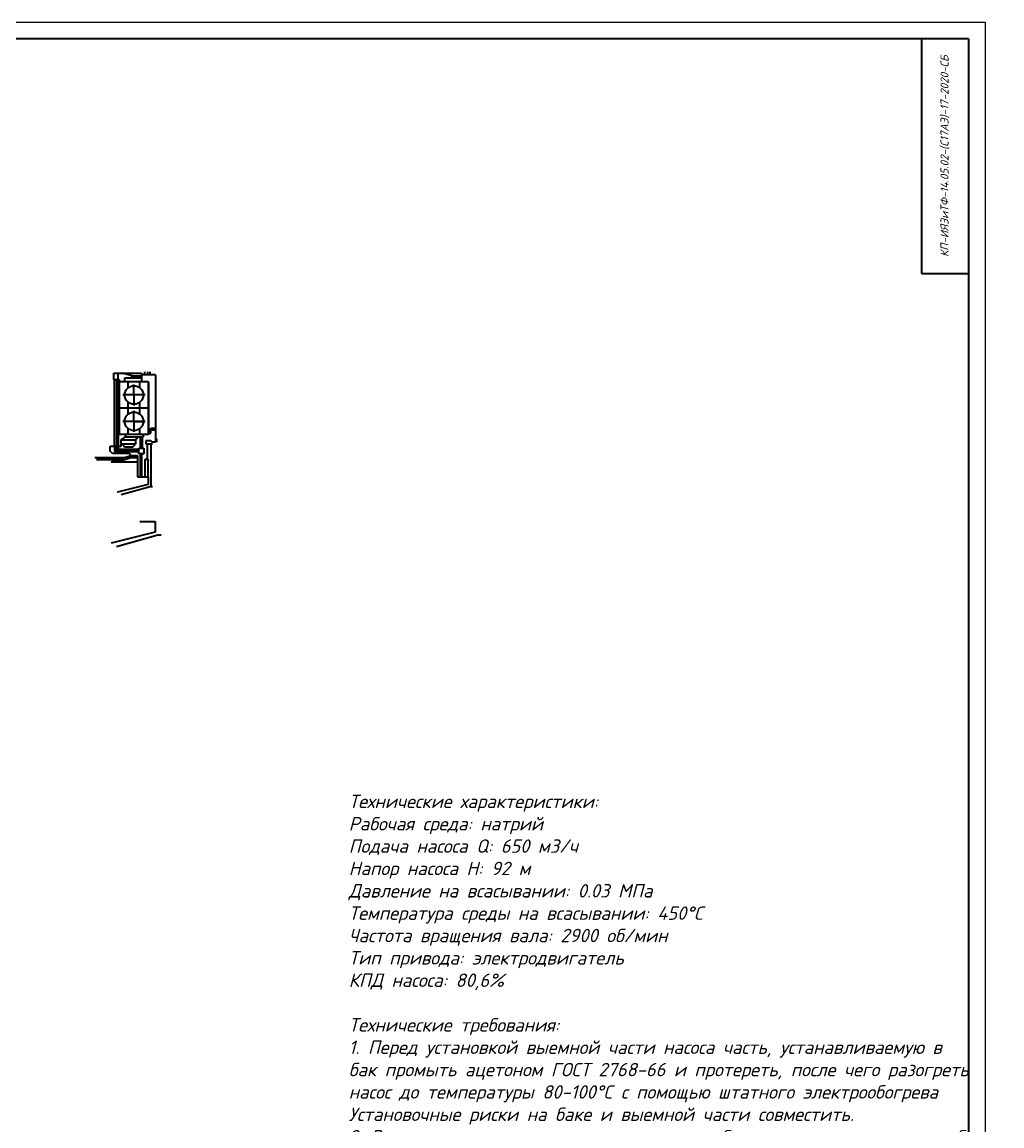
# Model space of a CAD drawing. Header units: millimetres. Extents: x 2879 to 23145, y -3142 to 6314.
# Drawn here: x 22852.8 to 23145.4, y -2630.7 to -2301.4 of the extents above; entities that cross this region are included whole.
import ezdxf

# ---------------------------------------------------------------- set-up
doc = ezdxf.new("R2010")
doc.units = ezdxf.units.MM
doc.layers.get('0').update_dxf_attribs({"lineweight": 40})
for name, color, linetype, lineweight in [('1', 7, 'Continuous', 40), ('Размеры', 7, 'Continuous', 20), ('Тонкая', 7, 'Continuous', 25)]:
    doc.layers.add(name, color=color, linetype=linetype, lineweight=lineweight)
doc.styles.add('Размер', font='isocpeur.ttf', dxfattribs={"oblique": 15})
doc.styles.add('Размеры', font='isocpeur.ttf', dxfattribs={"oblique": 15})

msp = doc.modelspace()

# ---------------------------------------------------------------- linework, layer by layer
for p, q in [((23135.34, -2306.406), (22566.34, -2306.406)), ((23121.34, -2306.406), (23121.34, -2376.406)), ((23135.34, -2306.406), (23135.34, -3137.406)), ((23121.34, -2376.406), (23135.34, -2376.406))]:
    msp.add_line(p, q)
at = {"color": 0}
for p, q in [((22887.991, -2450.401), (22892.573, -2450.401)), ((22892.573, -2450.401), (22892.573, -2453.615)), ((22892.573, -2453.615), (22879.42, -2456.918)), ((22880.976, -2457.876), (22893.32, -2454.425)), ((22893.32, -2454.425), (22894.352, -2454.425))]:
    msp.add_line(p, q, dxfattribs=at)
at = {"layer": '1', "color": 0}
for p, q in [((22880.172, -2408.057), (22880.172, -2406.175)), ((22880.172, -2406.175), (22888.497, -2406.175)), ((22881.507, -2408.057), (22881.507, -2406.175)), ((22885.555, -2406.947), (22882.802, -2406.175)), ((22885.555, -2407.533), (22885.555, -2406.947)), ((22885.555, -2406.947), (22888.497, -2406.947)), ((22888.497, -2406.175), (22888.497, -2408.72)), ((22892.614, -2406.683), (22888.497, -2406.683)), ((22889.428, -2406.683), (22889.428, -2405.804)), ((22890.263, -2405.804), (22890.263, -2406.683)), ((22890.964, -2405.804), (22890.964, -2406.683)), ((22892.614, -2406.683), (22892.614, -2426.788)), ((22880.172, -2408.057), (22881.851, -2408.057)), ((22880.455, -2427.91), (22880.455, -2408.057)), ((22881.507, -2408.057), (22881.507, -2428.875)), ((22881.851, -2408.057), (22881.851, -2424.486)), ((22883.46, -2408.72), (22883.46, -2407.533)), ((22883.46, -2407.533), (22888.497, -2407.533)), ((22884.478, -2410.513), (22884.478, -2408.72)), ((22887.982, -2410.513), (22887.982, -2408.72)), ((22890.609, -2408.72), (22890.609, -2416.604)), ((22890.611, -2424.486), (22890.611, -2408.72)), ((22881.851, -2424.486), (22881.851, -2416.604)), ((22884.478, -2416.604), (22884.478, -2414.813)), ((22884.478, -2418.395), (22884.478, -2416.604)), ((22887.982, -2416.604), (22887.982, -2414.813)), ((22887.982, -2418.395), (22887.982, -2416.604)), ((22890.609, -2416.604), (22890.609, -2424.486)), ((22884.478, -2424.486), (22884.478, -2422.695)), ((22887.982, -2424.486), (22887.982, -2422.695)), ((22891.297, -2424.072), (22891.297, -2422.552)), ((22891.297, -2422.552), (22892.614, -2422.552)), ((22891.297, -2423.045), (22892.614, -2423.045)), ((22890.609, -2424.486), (22881.851, -2424.486)), ((22882.356, -2426.037), (22883.676, -2425.13)), ((22882.356, -2427.91), (22882.356, -2426.037)), ((22882.356, -2426.037), (22886.688, -2426.037)), ((22883.676, -2425.13), (22883.676, -2424.486)), ((22883.676, -2425.13), (22889.063, -2425.13)), ((22886.688, -2426.037), (22887.336, -2425.13)), ((22886.688, -2426.037), (22886.688, -2427.353)), ((22888.185, -2428.515), (22888.185, -2425.13)), ((22888.682, -2425.13), (22888.682, -2428.515)), ((22889.063, -2425.13), (22889.063, -2424.486)), ((22891.253, -2426.366), (22889.808, -2426.366)), ((22889.808, -2426.366), (22889.808, -2427.28)), ((22890.611, -2424.072), (22891.297, -2424.072)), ((22891.751, -2426.788), (22891.253, -2426.366)), ((22892.614, -2426.788), (22891.751, -2426.788)), ((22892.614, -2425.755), (22892.939, -2425.755)), ((22892.939, -2425.755), (22892.939, -2426.788)), ((22879.138, -2428.422), (22879.138, -2427.91)), ((22879.138, -2427.91), (22880.455, -2427.91)), ((22879.138, -2429.472), (22879.138, -2428.422)), ((22879.803, -2430.107), (22879.138, -2429.472)), ((22884.967, -2430.107), (22879.803, -2430.107)), ((22880.455, -2427.91), (22880.455, -2429.573)), ((22880.455, -2427.91), (22882.356, -2427.91)), ((22880.455, -2429.573), (22887.644, -2429.573)), ((22881.507, -2428.875), (22887.644, -2428.875)), ((22886.688, -2427.353), (22882.356, -2427.353)), ((22882.356, -2427.353), (22882.824, -2427.353)), ((22882.824, -2427.353), (22883.409, -2428.143)), ((22883.409, -2428.143), (22885.927, -2428.143)), ((22885.311, -2430.742), (22884.967, -2430.107)), ((22885.927, -2428.143), (22886.688, -2427.353)), ((22887.644, -2429.573), (22887.644, -2428.515)), ((22887.644, -2428.515), (22889.207, -2428.515)), ((22887.644, -2430.182), (22887.644, -2429.573)), ((22889.207, -2430.182), (22887.644, -2430.182)), ((22888.095, -2430.182), (22888.095, -2437.133)), ((22888.518, -2430.182), (22888.518, -2437.133)), ((22889.207, -2428.515), (22889.207, -2430.182)), ((22889.808, -2427.28), (22890.266, -2427.28)), ((22890.266, -2431.77), (22890.266, -2427.28)), ((22890.266, -2427.28), (22891.751, -2427.28)), ((22891.227, -2427.28), (22891.227, -2439.95)), ((22874.539, -2431.316), (22883.53, -2431.316)), ((22875.058, -2431.963), (22881.524, -2431.963)), ((22879.446, -2432.633), (22885.311, -2430.742)), ((22879.446, -2432.633), (22887.299, -2432.633)), ((22881.339, -2432.633), (22885.311, -2431.351)), ((22885.311, -2430.742), (22887.299, -2430.742)), ((22885.311, -2431.351), (22887.299, -2431.351)), ((22887.299, -2430.742), (22887.299, -2432.633)), ((22887.299, -2432.633), (22887.299, -2437.133)), ((22889.604, -2437.133), (22889.604, -2431.77)), ((22889.604, -2431.77), (22890.266, -2431.77)), ((22890.505, -2437.133), (22890.505, -2432.348)), ((22890.505, -2439.383), (22881.299, -2441.695)), ((22882.388, -2442.366), (22891.029, -2439.95)), ((22890.505, -2437.133), (22890.505, -2439.383)), ((22891.029, -2439.95), (22891.751, -2439.95))]:
    msp.add_line(p, q, dxfattribs=at)
at = {"layer": '1', "color": 0, "ltscale": 0.5}
for p, q in [((22880.981, -2408.057), (22880.981, -2428.875)), ((22886.23, -2412.663), (22886.23, -2409.547)), ((22889.559, -2412.663), (22882.901, -2412.663)), ((22886.23, -2412.663), (22886.23, -2415.779)), ((22889.559, -2420.545), (22882.901, -2420.545)), ((22886.23, -2420.545), (22886.23, -2417.429)), ((22886.23, -2420.545), (22889.372, -2420.545)), ((22886.23, -2420.545), (22886.23, -2423.661)), ((22880.981, -2428.875), (22880.981, -2429.224)), ((22887.644, -2429.224), (22880.981, -2429.224))]:
    msp.add_line(p, q, dxfattribs=at)
at = {"layer": '1'}
for p, q in [((22890.609, -2408.72), (22881.851, -2408.72)), ((22890.609, -2416.604), (22881.851, -2416.604)), ((22890.266, -2431.77), (22890.505, -2432.348)), ((22887.299, -2437.133), (22890.505, -2437.133))]:
    msp.add_line(p, q, dxfattribs=at)
at = {"layer": '1', "color": 0, "lineweight": 30}
msp.add_line((22881.299, -2441.695), (22881.172, -2441.727), dxfattribs=at)
at = {"layer": '1', "color": 0}
for centre in [(22886.23, -2412.663), (22886.23, -2420.545)]:
    msp.add_circle(centre, 2.773, dxfattribs=at)
at = {"layer": 'Тонкая'}
for p, q in [((22546.34, -2301.406), (23140.34, -2301.406)), ((23140.34, -2301.406), (23140.34, -3142.406))]:
    msp.add_line(p, q, dxfattribs=at)

# ---------------------------------------------------------------- texts
at = {"insert": (23128.34, -2341.406), "char_height": 2.4, "attachment_point": 5, "rotation": 90, "style": 'Размеры'}
msp.add_mtext_dynamic_manual_height_columns('КП-ИЯЭиТФ-14.05.02-(C17АЭ)-17-2020-СБ', width=70.14135, gutter_width=12.5, heights=[14.116], dxfattribs=at)
at = {"layer": 'Размеры', "insert": (22950.34, -2531.925), "char_height": 4, "width": 185, "attachment_point": 1, "style": 'Размер'}
msp.add_mtext('{\\C0;Технические характеристики:\\PРабочая среда: натрий\\PПодача насоса Q: 650 м3/ч\\PНапор насоса H: 92 м\\PДавление на всасывании: 0.03 МПа\\PТемпература среды на всасывании: 450%%DС\\PЧастота вращения вала: 2900 об/мин\\PТип привода: электродвигатель\\PКПД насоса: 80,6%\\P}\\PТехнические требования:\\P1. Перед установкой выемной части насоса часть, устанавливаемую в бак промыть ацетоном ГОСТ 2768-66 и протереть, после чего разогреть насос до температуры 80-100°С с помощью штатного электрообогрева\\PУстановочные риски на баке и выемной части совместить.\\P2. Выемная часть насоса должна плавно и без перекосов опускаться в бак.\\PДопускается местное неприлигание не более 0.1 мм.\\P3. Перед сваркой все детали промыть ацетоном техническим ГОСТ 2768-79.\\P4. После сборки проверить отсутствие заедания вращающихся частей.{\\fTahoma|b0|i0|c204|p32; }', dxfattribs=at)

doc.saveas('drawing.dxf')
